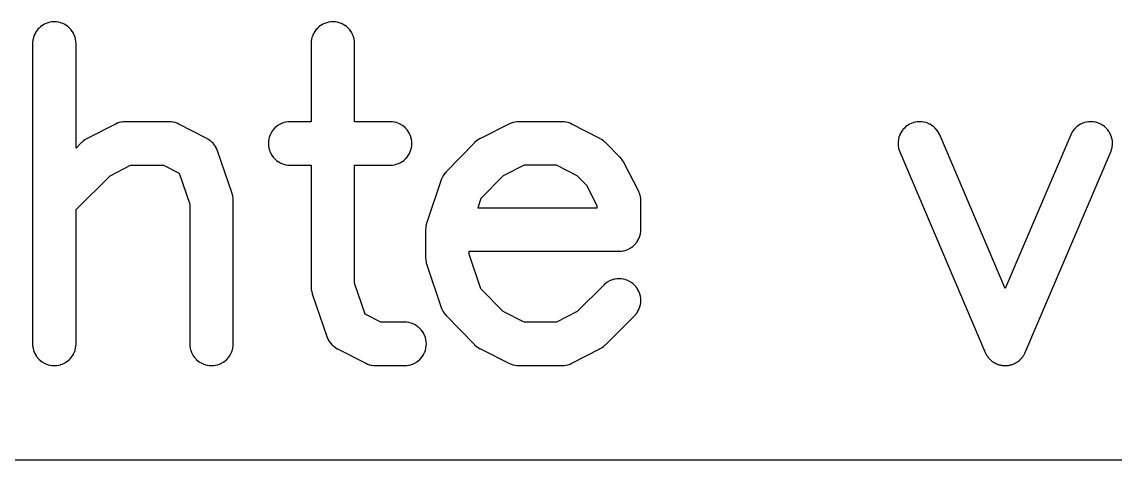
# Model space of a CAD drawing. Header units: inches. Extents: x -0.5 to 10, y -2.4 to 3.9.
# Drawn here: x 3.359 to 3.5023, y -1.9484 to -1.8908 of the extents above; entities that cross this region are included whole.
import ezdxf

# ---------------------------------------------------------------- set-up
doc = ezdxf.new("R2010")
doc.units = ezdxf.units.IN

msp = doc.modelspace()

# ---------------------------------------------------------------- linework, layer by layer
for points in [[(3.36615, -1.93311), (3.36615, -1.93311), (3.36615, -1.9331), (3.36615, -1.915481), (3.370599, -1.911031), (3.373289, -1.90965), (3.377611, -1.90965), (3.379672, -1.910708), (3.38105, -1.91477), (3.38105, -1.9331), (3.38105, -1.93311), (3.381051, -1.933125), (3.381062, -1.933355), (3.381064, -1.933381), (3.381067, -1.933404), (3.381101, -1.933632), (3.381104, -1.933655), (3.38111, -1.93368), (3.381166, -1.933904), (3.381173, -1.93393), (3.38118, -1.933951), (3.381258, -1.934168), (3.381267, -1.934192), (3.381277, -1.934213), (3.381375, -1.934422), (3.381387, -1.934444), (3.381399, -1.934465), (3.381517, -1.934663), (3.381532, -1.934686), (3.381544, -1.934703), (3.381682, -1.934889), (3.381698, -1.93491), (3.381713, -1.934927), (3.381868, -1.935097), (3.381885, -1.935115), (3.381903, -1.935132), (3.382073, -1.935287), (3.38209, -1.935302), (3.382111, -1.935318), (3.382297, -1.935456), (3.382314, -1.935468), (3.382337, -1.935483), (3.382535, -1.935601), (3.382556, -1.935613), (3.382578, -1.935625), (3.382787, -1.935723), (3.382808, -1.935733), (3.382832, -1.935742), (3.383049, -1.93582), (3.38307, -1.935827), (3.383096, -1.935834), (3.38332, -1.93589), (3.383345, -1.935896), (3.383368, -1.935899), (3.383596, -1.935933), (3.383619, -1.935936), (3.383645, -1.935938), (3.383875, -1.935949), (3.3839, -1.93595), (3.383925, -1.935949), (3.384155, -1.935938), (3.384181, -1.935936), (3.384204, -1.935933), (3.384432, -1.935899), (3.384455, -1.935896), (3.38448, -1.93589), (3.384704, -1.935834), (3.38473, -1.935827), (3.384751, -1.93582), (3.384968, -1.935742), (3.384992, -1.935733), (3.385013, -1.935723), (3.385222, -1.935625), (3.385244, -1.935613), (3.385265, -1.935601), (3.385463, -1.935483), (3.385486, -1.935468), (3.385503, -1.935456), (3.385689, -1.935318), (3.38571, -1.935302), (3.385727, -1.935287), (3.385897, -1.935132), (3.385915, -1.935115), (3.385932, -1.935097), (3.386087, -1.934927), (3.386102, -1.93491), (3.386118, -1.934889), (3.386256, -1.934703), (3.386268, -1.934686), (3.386283, -1.934663), (3.386401, -1.934465), (3.386413, -1.934444), (3.386425, -1.934422), (3.386523, -1.934213), (3.386533, -1.934192), (3.386542, -1.934168), (3.38662, -1.933951), (3.386627, -1.93393), (3.386634, -1.933904), (3.38669, -1.93368), (3.386696, -1.933655), (3.386699, -1.933632), (3.386733, -1.933404), (3.386736, -1.933381), (3.386738, -1.933355), (3.386749, -1.933125), (3.38675, -1.93311), (3.38675, -1.9331), (3.38675, -1.9143), (3.38675, -1.914291), (3.386749, -1.914273), (3.386735, -1.914017), (3.386733, -1.91399), (3.386733, -1.91399), (3.386729, -1.913963), (3.386688, -1.91371), (3.386682, -1.913681), (3.386682, -1.913681), (3.386676, -1.913657), (3.386607, -1.91341), (3.386603, -1.913398), (3.386599, -1.913384), (3.384699, -1.907784), (3.384693, -1.907768), (3.384691, -1.907762), (3.384608, -1.907552), (3.384597, -1.907526), (3.384588, -1.907508), (3.384486, -1.907306), (3.384473, -1.907283), (3.384462, -1.907265), (3.38434, -1.907074), (3.384327, -1.907055), (3.384312, -1.907035), (3.384173, -1.906857), (3.384158, -1.906838), (3.384142, -1.906821), (3.383986, -1.906657), (3.383972, -1.906643), (3.383952, -1.906624), (3.383781, -1.906476), (3.383766, -1.906463), (3.383743, -1.906446), (3.383559, -1.906315), (3.383539, -1.906301), (3.383519, -1.906289), (3.383323, -1.906176), (3.383314, -1.906171), (3.383302, -1.906165), (3.379602, -1.904265), (3.379584, -1.904256), (3.379581, -1.904254), (3.379378, -1.904162), (3.379358, -1.904154), (3.379334, -1.904145), (3.379123, -1.904072), (3.379097, -1.904064), (3.379077, -1.904059), (3.378861, -1.904006), (3.378838, -1.904001), (3.378814, -1.903997), (3.378594, -1.903966), (3.37857, -1.903963), (3.378546, -1.903961), (3.378324, -1.903951), (3.378311, -1.90395), (3.3783, -1.90395), (3.3726, -1.90395), (3.372589, -1.90395), (3.372576, -1.903951), (3.372354, -1.903961), (3.37233, -1.903963), (3.372306, -1.903966), (3.372086, -1.903997), (3.372062, -1.904001), (3.372039, -1.904006), (3.371823, -1.904059), (3.371803, -1.904064), (3.371777, -1.904072), (3.371566, -1.904145), (3.371542, -1.904154), (3.371522, -1.904162), (3.371319, -1.904254), (3.371316, -1.904256), (3.371298, -1.904265), (3.367598, -1.906165), (3.367584, -1.906172), (3.367575, -1.906177), (3.367365, -1.906299), (3.367342, -1.906314), (3.367342, -1.906314), (3.367321, -1.906328), (3.367125, -1.906471), (3.367106, -1.906485), (3.367106, -1.906485), (3.367084, -1.906504), (3.366904, -1.906667), (3.3669, -1.906671), (3.366885, -1.906685), (3.36615, -1.907419), (3.36615, -1.8937), (3.36615, -1.89369), (3.366149, -1.893675), (3.366138, -1.893445), (3.366136, -1.893419), (3.366133, -1.893396), (3.366099, -1.893168), (3.366096, -1.893145), (3.36609, -1.89312), (3.366034, -1.892896), (3.366027, -1.89287), (3.36602, -1.892849), (3.365942, -1.892632), (3.365933, -1.892608), (3.365923, -1.892587), (3.365825, -1.892378), (3.365813, -1.892356), (3.365801, -1.892335), (3.365683, -1.892137), (3.365668, -1.892114), (3.365656, -1.892097), (3.365518, -1.891911), (3.365502, -1.89189), (3.365487, -1.891873), (3.365332, -1.891703), (3.365315, -1.891685), (3.365297, -1.891668), (3.365127, -1.891513), (3.36511, -1.891498), (3.365089, -1.891482), (3.364903, -1.891344), (3.364886, -1.891332), (3.364863, -1.891317), (3.364665, -1.891199), (3.364644, -1.891187), (3.364622, -1.891175), (3.364413, -1.891077), (3.364392, -1.891067), (3.364368, -1.891058), (3.364151, -1.89098), (3.36413, -1.890973), (3.364104, -1.890966), (3.36388, -1.89091), (3.363855, -1.890904), (3.363832, -1.890901), (3.363604, -1.890867), (3.363581, -1.890864), (3.363555, -1.890862), (3.363325, -1.890851), (3.3633, -1.89085), (3.363275, -1.890851), (3.363045, -1.890862), (3.363019, -1.890864), (3.362996, -1.890867), (3.362768, -1.890901), (3.362745, -1.890904), (3.36272, -1.89091), (3.362496, -1.890966), (3.36247, -1.890973), (3.362449, -1.89098), (3.362232, -1.891058), (3.362208, -1.891067), (3.362187, -1.891077), (3.361978, -1.891175), (3.361956, -1.891187), (3.361935, -1.891199), (3.361737, -1.891317), (3.361714, -1.891332), (3.361697, -1.891344), (3.361511, -1.891482), (3.36149, -1.891498), (3.361473, -1.891513), (3.361303, -1.891668), (3.361285, -1.891685), (3.361268, -1.891703), (3.361113, -1.891873), (3.361098, -1.89189), (3.361082, -1.891911), (3.360944, -1.892097), (3.360932, -1.892114), (3.360917, -1.892137), (3.360799, -1.892335), (3.360787, -1.892356), (3.360775, -1.892378), (3.360677, -1.892587), (3.360667, -1.892608), (3.360658, -1.892632), (3.36058, -1.892849), (3.360573, -1.89287), (3.360566, -1.892896), (3.36051, -1.89312), (3.360504, -1.893145), (3.360501, -1.893168), (3.360467, -1.893396), (3.360464, -1.893419), (3.360462, -1.893445), (3.360451, -1.893675), (3.36045, -1.89369), (3.36045, -1.8937), (3.36045, -1.9331), (3.36045, -1.93311), (3.360451, -1.933125), (3.360462, -1.933355), (3.360464, -1.933381), (3.360467, -1.933404), (3.360501, -1.933632), (3.360504, -1.933655), (3.36051, -1.93368), (3.360566, -1.933904), (3.360573, -1.93393), (3.36058, -1.933951), (3.360658, -1.934168), (3.360667, -1.934192), (3.360677, -1.934213), (3.360775, -1.934422), (3.360787, -1.934444), (3.360799, -1.934465), (3.360917, -1.934663), (3.360932, -1.934686), (3.360944, -1.934703), (3.361082, -1.934889), (3.361098, -1.93491), (3.361113, -1.934927), (3.361268, -1.935097), (3.361285, -1.935115), (3.361303, -1.935132), (3.361473, -1.935287), (3.36149, -1.935302), (3.361511, -1.935318), (3.361697, -1.935456), (3.361714, -1.935468), (3.361737, -1.935483), (3.361935, -1.935601), (3.361956, -1.935613), (3.361978, -1.935625), (3.362187, -1.935723), (3.362208, -1.935733), (3.362232, -1.935742), (3.362449, -1.93582), (3.36247, -1.935827), (3.362496, -1.935834), (3.36272, -1.93589), (3.362745, -1.935896), (3.362768, -1.935899), (3.362996, -1.935933), (3.363019, -1.935936), (3.363045, -1.935938), (3.363275, -1.935949), (3.3633, -1.93595), (3.363325, -1.935949), (3.363555, -1.935938), (3.363581, -1.935936), (3.363604, -1.935933), (3.363832, -1.935899), (3.363855, -1.935896), (3.36388, -1.93589), (3.364104, -1.935834), (3.36413, -1.935827), (3.364151, -1.93582), (3.364368, -1.935742), (3.364392, -1.935733), (3.364413, -1.935723), (3.364622, -1.935625), (3.364644, -1.935613), (3.364665, -1.935601), (3.364863, -1.935483), (3.364886, -1.935468), (3.364903, -1.935456), (3.365089, -1.935318), (3.36511, -1.935302), (3.365127, -1.935287), (3.365297, -1.935132), (3.365315, -1.935115), (3.365332, -1.935097), (3.365487, -1.934927), (3.365502, -1.93491), (3.365518, -1.934889), (3.365656, -1.934703), (3.365668, -1.934686), (3.365683, -1.934663), (3.365801, -1.934465), (3.365813, -1.934444), (3.365825, -1.934422), (3.365923, -1.934213), (3.365933, -1.934192), (3.365942, -1.934168), (3.36602, -1.933951), (3.366027, -1.93393), (3.366034, -1.933904), (3.36609, -1.93368), (3.366096, -1.933655), (3.366099, -1.933632), (3.366133, -1.933404), (3.366136, -1.933381), (3.366138, -1.933355), (3.366149, -1.933125)], [(3.39695, -1.90965), (3.39695, -1.9256), (3.39695, -1.925609), (3.396951, -1.925627), (3.396965, -1.925883), (3.396967, -1.92591), (3.396967, -1.92591), (3.396971, -1.925937), (3.397012, -1.92619), (3.397018, -1.926219), (3.397018, -1.926219), (3.397024, -1.926243), (3.397093, -1.92649), (3.397097, -1.926502), (3.397101, -1.926516), (3.399001, -1.932116), (3.399007, -1.932132), (3.399009, -1.932138), (3.399092, -1.932348), (3.399103, -1.932374), (3.399112, -1.932392), (3.399214, -1.932594), (3.399227, -1.932617), (3.399238, -1.932635), (3.39936, -1.932826), (3.399373, -1.932845), (3.399388, -1.932865), (3.399527, -1.933043), (3.399542, -1.933062), (3.399558, -1.933079), (3.399714, -1.933243), (3.399728, -1.933257), (3.399748, -1.933276), (3.399919, -1.933424), (3.399934, -1.933437), (3.399957, -1.933454), (3.400141, -1.933585), (3.400161, -1.933599), (3.400181, -1.933611), (3.400377, -1.933724), (3.400386, -1.933729), (3.400398, -1.933735), (3.404098, -1.935635), (3.404116, -1.935644), (3.404119, -1.935646), (3.404322, -1.935738), (3.404342, -1.935746), (3.404366, -1.935755), (3.404577, -1.935828), (3.404603, -1.935836), (3.404623, -1.935841), (3.404839, -1.935894), (3.404862, -1.935899), (3.404886, -1.935903), (3.405106, -1.935934), (3.40513, -1.935937), (3.405154, -1.935939), (3.405376, -1.935949), (3.405389, -1.93595), (3.4054, -1.93595), (3.4092, -1.93595), (3.40921, -1.93595), (3.409225, -1.935949), (3.409455, -1.935938), (3.409481, -1.935936), (3.409504, -1.935933), (3.409732, -1.935899), (3.409755, -1.935896), (3.40978, -1.93589), (3.410004, -1.935834), (3.41003, -1.935827), (3.410051, -1.93582), (3.410268, -1.935742), (3.410292, -1.935733), (3.410313, -1.935723), (3.410522, -1.935625), (3.410544, -1.935613), (3.410565, -1.935601), (3.410763, -1.935483), (3.410786, -1.935468), (3.410803, -1.935456), (3.410989, -1.935318), (3.41101, -1.935302), (3.411027, -1.935287), (3.411197, -1.935132), (3.411215, -1.935115), (3.411232, -1.935097), (3.411387, -1.934927), (3.411402, -1.93491), (3.411418, -1.934889), (3.411556, -1.934703), (3.411568, -1.934686), (3.411583, -1.934663), (3.411701, -1.934465), (3.411713, -1.934444), (3.411725, -1.934422), (3.411823, -1.934213), (3.411833, -1.934192), (3.411842, -1.934168), (3.41192, -1.933951), (3.411927, -1.93393), (3.411934, -1.933904), (3.41199, -1.93368), (3.411996, -1.933655), (3.411999, -1.933632), (3.412033, -1.933404), (3.412036, -1.933381), (3.412038, -1.933355), (3.412049, -1.933125), (3.41205, -1.9331), (3.412049, -1.933075), (3.412038, -1.932845), (3.412036, -1.932819), (3.412033, -1.932796), (3.411999, -1.932568), (3.411996, -1.932545), (3.41199, -1.93252), (3.411934, -1.932296), (3.411927, -1.93227), (3.41192, -1.932249), (3.411842, -1.932032), (3.411833, -1.932008), (3.411823, -1.931987), (3.411725, -1.931778), (3.411713, -1.931756), (3.411701, -1.931735), (3.411583, -1.931537), (3.411568, -1.931514), (3.411556, -1.931497), (3.411418, -1.931311), (3.411402, -1.93129), (3.411387, -1.931273), (3.411232, -1.931103), (3.411215, -1.931085), (3.411197, -1.931068), (3.411027, -1.930913), (3.41101, -1.930898), (3.410989, -1.930882), (3.410803, -1.930744), (3.410786, -1.930732), (3.410763, -1.930717), (3.410565, -1.930599), (3.410544, -1.930587), (3.410522, -1.930575), (3.410313, -1.930477), (3.410292, -1.930467), (3.410268, -1.930458), (3.410051, -1.93038), (3.41003, -1.930373), (3.410004, -1.930366), (3.40978, -1.93031), (3.409755, -1.930304), (3.409732, -1.930301), (3.409504, -1.930267), (3.409481, -1.930264), (3.409455, -1.930262), (3.409225, -1.930251), (3.40921, -1.93025), (3.4092, -1.93025), (3.406089, -1.93025), (3.404028, -1.929192), (3.40265, -1.92513), (3.40265, -1.90965), (3.4073, -1.90965), (3.40731, -1.90965), (3.407325, -1.909649), (3.407555, -1.909638), (3.407581, -1.909636), (3.407604, -1.909633), (3.407832, -1.909599), (3.407855, -1.909596), (3.40788, -1.90959), (3.408104, -1.909534), (3.40813, -1.909527), (3.408151, -1.90952), (3.408368, -1.909442), (3.408392, -1.909433), (3.408413, -1.909423), (3.408622, -1.909325), (3.408644, -1.909313), (3.408665, -1.909301), (3.408863, -1.909183), (3.408886, -1.909168), (3.408903, -1.909156), (3.409089, -1.909018), (3.40911, -1.909002), (3.409127, -1.908987), (3.409297, -1.908832), (3.409315, -1.908815), (3.409332, -1.908797), (3.409487, -1.908627), (3.409502, -1.90861), (3.409518, -1.908589), (3.409656, -1.908403), (3.409668, -1.908386), (3.409683, -1.908363), (3.409801, -1.908165), (3.409813, -1.908144), (3.409825, -1.908122), (3.409923, -1.907913), (3.409933, -1.907892), (3.409942, -1.907868), (3.41002, -1.907651), (3.410027, -1.90763), (3.410034, -1.907604), (3.41009, -1.90738), (3.410096, -1.907355), (3.410099, -1.907332), (3.410133, -1.907104), (3.410136, -1.907081), (3.410138, -1.907055), (3.410149, -1.906825), (3.41015, -1.9068), (3.410149, -1.906775), (3.410138, -1.906545), (3.410136, -1.906519), (3.410133, -1.906496), (3.410099, -1.906268), (3.410096, -1.906245), (3.41009, -1.90622), (3.410034, -1.905996), (3.410027, -1.90597), (3.41002, -1.905949), (3.409942, -1.905732), (3.409933, -1.905708), (3.409923, -1.905687), (3.409825, -1.905478), (3.409813, -1.905456), (3.409801, -1.905435), (3.409683, -1.905237), (3.409668, -1.905214), (3.409656, -1.905197), (3.409518, -1.905011), (3.409502, -1.90499), (3.409487, -1.904973), (3.409332, -1.904803), (3.409315, -1.904785), (3.409297, -1.904768), (3.409127, -1.904613), (3.40911, -1.904598), (3.409089, -1.904582), (3.408903, -1.904444), (3.408886, -1.904432), (3.408863, -1.904417), (3.408665, -1.904299), (3.408644, -1.904287), (3.408622, -1.904275), (3.408413, -1.904177), (3.408392, -1.904167), (3.408368, -1.904158), (3.408151, -1.90408), (3.40813, -1.904073), (3.408104, -1.904066), (3.40788, -1.90401), (3.407855, -1.904004), (3.407832, -1.904001), (3.407604, -1.903967), (3.407581, -1.903964), (3.407555, -1.903962), (3.407325, -1.903951), (3.40731, -1.90395), (3.4073, -1.90395), (3.40265, -1.90395), (3.40265, -1.8937), (3.40265, -1.89369), (3.402649, -1.893675), (3.402638, -1.893445), (3.402636, -1.893419), (3.402633, -1.893396), (3.402599, -1.893168), (3.402596, -1.893145), (3.40259, -1.89312), (3.402534, -1.892896), (3.402527, -1.89287), (3.40252, -1.892849), (3.402442, -1.892632), (3.402433, -1.892608), (3.402423, -1.892587), (3.402325, -1.892378), (3.402313, -1.892356), (3.402301, -1.892335), (3.402183, -1.892137), (3.402168, -1.892114), (3.402156, -1.892097), (3.402018, -1.891911), (3.402002, -1.89189), (3.401987, -1.891873), (3.401832, -1.891703), (3.401815, -1.891685), (3.401797, -1.891668), (3.401627, -1.891513), (3.40161, -1.891498), (3.401589, -1.891482), (3.401403, -1.891344), (3.401386, -1.891332), (3.401363, -1.891317), (3.401165, -1.891199), (3.401144, -1.891187), (3.401122, -1.891175), (3.400913, -1.891077), (3.400892, -1.891067), (3.400868, -1.891058), (3.400651, -1.89098), (3.40063, -1.890973), (3.400604, -1.890966), (3.40038, -1.89091), (3.400355, -1.890904), (3.400332, -1.890901), (3.400104, -1.890867), (3.400081, -1.890864), (3.400055, -1.890862), (3.399825, -1.890851), (3.3998, -1.89085), (3.399775, -1.890851), (3.399545, -1.890862), (3.399519, -1.890864), (3.399496, -1.890867), (3.399268, -1.890901), (3.399245, -1.890904), (3.39922, -1.89091), (3.398996, -1.890966), (3.39897, -1.890973), (3.398949, -1.89098), (3.398732, -1.891058), (3.398708, -1.891067), (3.398687, -1.891077), (3.398478, -1.891175), (3.398456, -1.891187), (3.398435, -1.891199), (3.398237, -1.891317), (3.398214, -1.891332), (3.398197, -1.891344), (3.398011, -1.891482), (3.39799, -1.891498), (3.397973, -1.891513), (3.397803, -1.891668), (3.397785, -1.891685), (3.397768, -1.891703), (3.397613, -1.891873), (3.397598, -1.89189), (3.397582, -1.891911), (3.397444, -1.892097), (3.397432, -1.892114), (3.397417, -1.892137), (3.397299, -1.892335), (3.397287, -1.892356), (3.397275, -1.892378), (3.397177, -1.892587), (3.397167, -1.892608), (3.397158, -1.892632), (3.39708, -1.892849), (3.397073, -1.89287), (3.397066, -1.892896), (3.39701, -1.89312), (3.397004, -1.893145), (3.397001, -1.893168), (3.396967, -1.893396), (3.396964, -1.893419), (3.396962, -1.893445), (3.396951, -1.893675), (3.39695, -1.89369), (3.39695, -1.8937), (3.39695, -1.90395), (3.3942, -1.90395), (3.39419, -1.90395), (3.394175, -1.903951), (3.393945, -1.903962), (3.393919, -1.903964), (3.393896, -1.903967), (3.393668, -1.904001), (3.393645, -1.904004), (3.39362, -1.90401), (3.393396, -1.904066), (3.39337, -1.904073), (3.393349, -1.90408), (3.393132, -1.904158), (3.393108, -1.904167), (3.393087, -1.904177), (3.392878, -1.904275), (3.392856, -1.904287), (3.392835, -1.904299), (3.392637, -1.904417), (3.392614, -1.904432), (3.392597, -1.904444), (3.392411, -1.904582), (3.39239, -1.904598), (3.392373, -1.904613), (3.392203, -1.904768), (3.392185, -1.904785), (3.392168, -1.904803), (3.392013, -1.904973), (3.391998, -1.90499), (3.391982, -1.905011), (3.391844, -1.905197), (3.391832, -1.905214), (3.391817, -1.905237), (3.391699, -1.905435), (3.391687, -1.905456), (3.391675, -1.905478), (3.391577, -1.905687), (3.391567, -1.905708), (3.391558, -1.905732), (3.39148, -1.905949), (3.391473, -1.90597), (3.391466, -1.905996), (3.39141, -1.90622), (3.391404, -1.906245), (3.391401, -1.906268), (3.391367, -1.906496), (3.391364, -1.906519), (3.391362, -1.906545), (3.391351, -1.906775), (3.39135, -1.9068), (3.391351, -1.906825), (3.391362, -1.907055), (3.391364, -1.907081), (3.391367, -1.907104), (3.391401, -1.907332), (3.391404, -1.907355), (3.39141, -1.90738), (3.391466, -1.907604), (3.391473, -1.90763), (3.39148, -1.907651), (3.391558, -1.907868), (3.391567, -1.907892), (3.391577, -1.907913), (3.391675, -1.908122), (3.391687, -1.908144), (3.391699, -1.908165), (3.391817, -1.908363), (3.391832, -1.908386), (3.391844, -1.908403), (3.391982, -1.908589), (3.391998, -1.90861), (3.392013, -1.908627), (3.392168, -1.908797), (3.392185, -1.908815), (3.392203, -1.908832), (3.392373, -1.908987), (3.39239, -1.909002), (3.392411, -1.909018), (3.392597, -1.909156), (3.392614, -1.909168), (3.392637, -1.909183), (3.392835, -1.909301), (3.392856, -1.909313), (3.392878, -1.909325), (3.393087, -1.909423), (3.393108, -1.909433), (3.393132, -1.909442), (3.393349, -1.90952), (3.39337, -1.909527), (3.393396, -1.909534), (3.39362, -1.90959), (3.393645, -1.909596), (3.393668, -1.909599), (3.393896, -1.909633), (3.393919, -1.909636), (3.393945, -1.909638), (3.394175, -1.909649), (3.39419, -1.90965), (3.3942, -1.90965)], [(3.41195, -1.91809), (3.41195, -1.91809), (3.41195, -1.9181), (3.41195, -1.9218), (3.41195, -1.921809), (3.411951, -1.921827), (3.411965, -1.922083), (3.411967, -1.92211), (3.411967, -1.92211), (3.411971, -1.922137), (3.412012, -1.92239), (3.412018, -1.922419), (3.412018, -1.922419), (3.412024, -1.922443), (3.412093, -1.92269), (3.412097, -1.922702), (3.412101, -1.922716), (3.414001, -1.928316), (3.414007, -1.928333), (3.414009, -1.928337), (3.414085, -1.928531), (3.414094, -1.928553), (3.414103, -1.928572), (3.414196, -1.928759), (3.414206, -1.928779), (3.414217, -1.928798), (3.414326, -1.928977), (3.414337, -1.928994), (3.414351, -1.929013), (3.414476, -1.929181), (3.414489, -1.929198), (3.414504, -1.929216), (3.414643, -1.929372), (3.414652, -1.929381), (3.414658, -1.929388), (3.418358, -1.933188), (3.418367, -1.933197), (3.418378, -1.933208), (3.418571, -1.933385), (3.418591, -1.933402), (3.418591, -1.933402), (3.418614, -1.933421), (3.418826, -1.933575), (3.418847, -1.93359), (3.418847, -1.93359), (3.418873, -1.933606), (3.419101, -1.933736), (3.419115, -1.933744), (3.419125, -1.933749), (3.422925, -1.935649), (3.422934, -1.935653), (3.422946, -1.935659), (3.423146, -1.935747), (3.423164, -1.935755), (3.423189, -1.935764), (3.423395, -1.935834), (3.423414, -1.93584), (3.42344, -1.935846), (3.423652, -1.935896), (3.423675, -1.935901), (3.423697, -1.935905), (3.423913, -1.935935), (3.423934, -1.935938), (3.423959, -1.935939), (3.424177, -1.935949), (3.424189, -1.93595), (3.4242, -1.93595), (3.4298, -1.93595), (3.429811, -1.93595), (3.429824, -1.935949), (3.430046, -1.935939), (3.43007, -1.935937), (3.430094, -1.935934), (3.430314, -1.935903), (3.430338, -1.935899), (3.430361, -1.935894), (3.430577, -1.935841), (3.430597, -1.935836), (3.430623, -1.935828), (3.430834, -1.935755), (3.430858, -1.935746), (3.430878, -1.935738), (3.431081, -1.935646), (3.431084, -1.935644), (3.431102, -1.935635), (3.434802, -1.933735), (3.434816, -1.933728), (3.434825, -1.933723), (3.435035, -1.933601), (3.435058, -1.933586), (3.435058, -1.933586), (3.435079, -1.933572), (3.435275, -1.933429), (3.435294, -1.933415), (3.435294, -1.933415), (3.435316, -1.933396), (3.435496, -1.933233), (3.4355, -1.933229), (3.435515, -1.933215), (3.439315, -1.929415), (3.439325, -1.929405), (3.439332, -1.929397), (3.439487, -1.929227), (3.439502, -1.92921), (3.439518, -1.929189), (3.439656, -1.929003), (3.439668, -1.928986), (3.439683, -1.928963), (3.439801, -1.928765), (3.439813, -1.928744), (3.439825, -1.928722), (3.439923, -1.928513), (3.439933, -1.928492), (3.439942, -1.928468), (3.44002, -1.928251), (3.440027, -1.92823), (3.440034, -1.928204), (3.44009, -1.92798), (3.440096, -1.927955), (3.440099, -1.927932), (3.440133, -1.927704), (3.440136, -1.927681), (3.440138, -1.927655), (3.440149, -1.927425), (3.44015, -1.9274), (3.440149, -1.927375), (3.440138, -1.927145), (3.440136, -1.927119), (3.440133, -1.927096), (3.440099, -1.926868), (3.440096, -1.926845), (3.44009, -1.92682), (3.440034, -1.926596), (3.440027, -1.92657), (3.44002, -1.926549), (3.439942, -1.926332), (3.439933, -1.926308), (3.439923, -1.926287), (3.439825, -1.926078), (3.439813, -1.926056), (3.439801, -1.926035), (3.439683, -1.925837), (3.439668, -1.925814), (3.439656, -1.925797), (3.439518, -1.925611), (3.439502, -1.92559), (3.439487, -1.925573), (3.439332, -1.925403), (3.439315, -1.925385), (3.439297, -1.925368), (3.439127, -1.925213), (3.43911, -1.925198), (3.439089, -1.925182), (3.438903, -1.925044), (3.438886, -1.925032), (3.438863, -1.925017), (3.438665, -1.924899), (3.438644, -1.924887), (3.438622, -1.924875), (3.438413, -1.924777), (3.438392, -1.924767), (3.438368, -1.924758), (3.438151, -1.92468), (3.43813, -1.924673), (3.438104, -1.924666), (3.43788, -1.92461), (3.437855, -1.924604), (3.437832, -1.924601), (3.437604, -1.924567), (3.437581, -1.924564), (3.437555, -1.924562), (3.437325, -1.924551), (3.4373, -1.92455), (3.437275, -1.924551), (3.437045, -1.924562), (3.437019, -1.924564), (3.436996, -1.924567), (3.436768, -1.924601), (3.436745, -1.924604), (3.43672, -1.92461), (3.436496, -1.924666), (3.43647, -1.924673), (3.436449, -1.92468), (3.436232, -1.924758), (3.436208, -1.924767), (3.436187, -1.924777), (3.435978, -1.924875), (3.435956, -1.924887), (3.435935, -1.924899), (3.435737, -1.925017), (3.435714, -1.925032), (3.435697, -1.925044), (3.435511, -1.925182), (3.43549, -1.925198), (3.435473, -1.925213), (3.435303, -1.925368), (3.435295, -1.925375), (3.435285, -1.925385), (3.431801, -1.928869), (3.429111, -1.93025), (3.424873, -1.93025), (3.422106, -1.928866), (3.419192, -1.925874), (3.41765, -1.92133), (3.41765, -1.92095), (3.4373, -1.92095), (3.43731, -1.92095), (3.437325, -1.920949), (3.437555, -1.920938), (3.437581, -1.920936), (3.437604, -1.920933), (3.437832, -1.920899), (3.437855, -1.920896), (3.43788, -1.92089), (3.438104, -1.920834), (3.43813, -1.920827), (3.438151, -1.92082), (3.438368, -1.920742), (3.438392, -1.920733), (3.438413, -1.920723), (3.438622, -1.920625), (3.438644, -1.920613), (3.438665, -1.920601), (3.438863, -1.920483), (3.438886, -1.920468), (3.438903, -1.920456), (3.439089, -1.920318), (3.43911, -1.920302), (3.439127, -1.920287), (3.439297, -1.920132), (3.439315, -1.920115), (3.439332, -1.920097), (3.439487, -1.919927), (3.439502, -1.91991), (3.439518, -1.919889), (3.439656, -1.919703), (3.439668, -1.919686), (3.439683, -1.919663), (3.439801, -1.919465), (3.439813, -1.919444), (3.439825, -1.919422), (3.439923, -1.919213), (3.439933, -1.919192), (3.439942, -1.919168), (3.44002, -1.918951), (3.440027, -1.91893), (3.440034, -1.918904), (3.44009, -1.91868), (3.440096, -1.918655), (3.440099, -1.918632), (3.440133, -1.918404), (3.440136, -1.918381), (3.440138, -1.918355), (3.440149, -1.918125), (3.44015, -1.91811), (3.44015, -1.9181), (3.44015, -1.9143), (3.44015, -1.914289), (3.440149, -1.914276), (3.440139, -1.914054), (3.440137, -1.91403), (3.440134, -1.914006), (3.440103, -1.913786), (3.440099, -1.913762), (3.440094, -1.913739), (3.440041, -1.913523), (3.440036, -1.913503), (3.440028, -1.913477), (3.439955, -1.913266), (3.439946, -1.913242), (3.439938, -1.913222), (3.439846, -1.913019), (3.439844, -1.913016), (3.439835, -1.912998), (3.437935, -1.909298), (3.437928, -1.909284), (3.437923, -1.909275), (3.437801, -1.909065), (3.437786, -1.909042), (3.437786, -1.909042), (3.437772, -1.909021), (3.437629, -1.908825), (3.437615, -1.908806), (3.437615, -1.908806), (3.437596, -1.908784), (3.437433, -1.908604), (3.437429, -1.9086), (3.437415, -1.908585), (3.435515, -1.906685), (3.4355, -1.906671), (3.435496, -1.906667), (3.435316, -1.906504), (3.435294, -1.906485), (3.435294, -1.906485), (3.435275, -1.906471), (3.435079, -1.906328), (3.435058, -1.906314), (3.435058, -1.906314), (3.435035, -1.906299), (3.434825, -1.906177), (3.434816, -1.906172), (3.434802, -1.906165), (3.431102, -1.904265), (3.431084, -1.904256), (3.431081, -1.904254), (3.430878, -1.904162), (3.430858, -1.904154), (3.430834, -1.904145), (3.430623, -1.904072), (3.430597, -1.904064), (3.430577, -1.904059), (3.430361, -1.904006), (3.430338, -1.904001), (3.430314, -1.903997), (3.430094, -1.903966), (3.43007, -1.903963), (3.430046, -1.903961), (3.429824, -1.903951), (3.429811, -1.90395), (3.4298, -1.90395), (3.4242, -1.90395), (3.424189, -1.90395), (3.424177, -1.903951), (3.423959, -1.903961), (3.423934, -1.903962), (3.423913, -1.903965), (3.423697, -1.903995), (3.423675, -1.903999), (3.423652, -1.904004), (3.42344, -1.904054), (3.423414, -1.90406), (3.423395, -1.904066), (3.423189, -1.904136), (3.423164, -1.904145), (3.423146, -1.904153), (3.422946, -1.904241), (3.422934, -1.904247), (3.422925, -1.904251), (3.419125, -1.906151), (3.419115, -1.906156), (3.419101, -1.906164), (3.418873, -1.906294), (3.418847, -1.90631), (3.418847, -1.90631), (3.418826, -1.906325), (3.418614, -1.906479), (3.418591, -1.906498), (3.418591, -1.906498), (3.418571, -1.906515), (3.418378, -1.906692), (3.418367, -1.906703), (3.418358, -1.906712), (3.414658, -1.910512), (3.414652, -1.910519), (3.414643, -1.910528), (3.414504, -1.910684), (3.414489, -1.910702), (3.414476, -1.910719), (3.414351, -1.910887), (3.414337, -1.910906), (3.414326, -1.910923), (3.414217, -1.911102), (3.414206, -1.911121), (3.414196, -1.911141), (3.414103, -1.911328), (3.414094, -1.911347), (3.414085, -1.911369), (3.414009, -1.911563), (3.414007, -1.911567), (3.414001, -1.911584), (3.412101, -1.917184), (3.412097, -1.917198), (3.412093, -1.91721), (3.412088, -1.917227), (3.41208, -1.917249), (3.412073, -1.91727), (3.412066, -1.917296), (3.412042, -1.917394), (3.412024, -1.917457), (3.412018, -1.917481), (3.412018, -1.917481), (3.412012, -1.91751), (3.412012, -1.917514), (3.41201, -1.91752), (3.412004, -1.917545), (3.412001, -1.917568), (3.411981, -1.917699), (3.411971, -1.917763), (3.411967, -1.91779), (3.411967, -1.91779), (3.411966, -1.917804), (3.411964, -1.917819), (3.411962, -1.917845), (3.411951, -1.918075)], [(3.485326, -1.934317), (3.485363, -1.934397), (3.485373, -1.934417), (3.485385, -1.93444), (3.485387, -1.934443), (3.485389, -1.934446), (3.4854, -1.934468), (3.485412, -1.93449), (3.485458, -1.934564), (3.485502, -1.934639), (3.485516, -1.934661), (3.485529, -1.93468), (3.485531, -1.934683), (3.485533, -1.934686), (3.485545, -1.934706), (3.48556, -1.934727), (3.485613, -1.934796), (3.485664, -1.934867), (3.485679, -1.934886), (3.485695, -1.934905), (3.485697, -1.934908), (3.4857, -1.934911), (3.485715, -1.93493), (3.485731, -1.934948), (3.48579, -1.935012), (3.485848, -1.935077), (3.485866, -1.935096), (3.485883, -1.935112), (3.485885, -1.935115), (3.485888, -1.935117), (3.485904, -1.935134), (3.485923, -1.935152), (3.485988, -1.93521), (3.486052, -1.935269), (3.48607, -1.935285), (3.486089, -1.9353), (3.486092, -1.935303), (3.486095, -1.935305), (3.486114, -1.935321), (3.486133, -1.935336), (3.486204, -1.935387), (3.486273, -1.93544), (3.486294, -1.935455), (3.486314, -1.935467), (3.486317, -1.935469), (3.48632, -1.935471), (3.486339, -1.935484), (3.486361, -1.935498), (3.486436, -1.935542), (3.48651, -1.935588), (3.486532, -1.9356), (3.486554, -1.935611), (3.486557, -1.935613), (3.48656, -1.935615), (3.486583, -1.935627), (3.486603, -1.935637), (3.486683, -1.935674), (3.486761, -1.935712), (3.486785, -1.935723), (3.486806, -1.935731), (3.48681, -1.935732), (3.486813, -1.935734), (3.486838, -1.935745), (3.486858, -1.935752), (3.486941, -1.935781), (3.487023, -1.935811), (3.487042, -1.935818), (3.487069, -1.935826), (3.487073, -1.935827), (3.487076, -1.935828), (3.487102, -1.935836), (3.487123, -1.935842), (3.487208, -1.935862), (3.487292, -1.935884), (3.487317, -1.93589), (3.48734, -1.935894), (3.487344, -1.935895), (3.487348, -1.935895), (3.487372, -1.935901), (3.487396, -1.935905), (3.487482, -1.935916), (3.487568, -1.93593), (3.487596, -1.935934), (3.487617, -1.935935), (3.487621, -1.935936), (3.487624, -1.935936), (3.487647, -1.935939), (3.487673, -1.93594), (3.48776, -1.935944), (3.487847, -1.935949), (3.487872, -1.93595), (3.487896, -1.93595), (3.4879, -1.935949), (3.487904, -1.93595), (3.487928, -1.93595), (3.487953, -1.935949), (3.48804, -1.935944), (3.488127, -1.93594), (3.488153, -1.935939), (3.488176, -1.935936), (3.488179, -1.935936), (3.488183, -1.935935), (3.488204, -1.935934), (3.488232, -1.93593), (3.488318, -1.935916), (3.488404, -1.935905), (3.488428, -1.935901), (3.488452, -1.935895), (3.488456, -1.935895), (3.48846, -1.935894), (3.488483, -1.93589), (3.488508, -1.935884), (3.488592, -1.935862), (3.488677, -1.935842), (3.488698, -1.935836), (3.488724, -1.935828), (3.488727, -1.935827), (3.488731, -1.935826), (3.488758, -1.935818), (3.488777, -1.935811), (3.488859, -1.935781), (3.488942, -1.935752), (3.488962, -1.935745), (3.488987, -1.935734), (3.48899, -1.935732), (3.488994, -1.935731), (3.489015, -1.935723), (3.489039, -1.935712), (3.489117, -1.935674), (3.489197, -1.935637), (3.489217, -1.935627), (3.48924, -1.935615), (3.489243, -1.935613), (3.489246, -1.935611), (3.489268, -1.9356), (3.48929, -1.935588), (3.489364, -1.935542), (3.489439, -1.935498), (3.489461, -1.935484), (3.48948, -1.935471), (3.489483, -1.935469), (3.489486, -1.935467), (3.489506, -1.935455), (3.489527, -1.93544), (3.489596, -1.935387), (3.489667, -1.935336), (3.489686, -1.935321), (3.489705, -1.935305), (3.489708, -1.935303), (3.489711, -1.9353), (3.48973, -1.935285), (3.489748, -1.935269), (3.489812, -1.93521), (3.489877, -1.935152), (3.489896, -1.935134), (3.489912, -1.935117), (3.489915, -1.935115), (3.489917, -1.935112), (3.489934, -1.935096), (3.489952, -1.935077), (3.49001, -1.935012), (3.490069, -1.934948), (3.490085, -1.93493), (3.4901, -1.934911), (3.490103, -1.934908), (3.490105, -1.934905), (3.490121, -1.934886), (3.490136, -1.934867), (3.490187, -1.934796), (3.49024, -1.934727), (3.490255, -1.934706), (3.490267, -1.934686), (3.490269, -1.934683), (3.490271, -1.93468), (3.490284, -1.934661), (3.490298, -1.934639), (3.490342, -1.934564), (3.490388, -1.93449), (3.4904, -1.934468), (3.490411, -1.934446), (3.490413, -1.934443), (3.490415, -1.93444), (3.490427, -1.934417), (3.490437, -1.934397), (3.490474, -1.934317), (3.490512, -1.934239), (3.490517, -1.934228), (3.490522, -1.934217), (3.501722, -1.907917), (3.501728, -1.907903), (3.501731, -1.907894), (3.501811, -1.907677), (3.501818, -1.907658), (3.501826, -1.907631), (3.501884, -1.907408), (3.50189, -1.907383), (3.501894, -1.90736), (3.50193, -1.907132), (3.501934, -1.907104), (3.501935, -1.907083), (3.501949, -1.906853), (3.50195, -1.906828), (3.50195, -1.906804), (3.50194, -1.906573), (3.501939, -1.906547), (3.501936, -1.906524), (3.501905, -1.906296), (3.501901, -1.906272), (3.501895, -1.906248), (3.501842, -1.906023), (3.501836, -1.906002), (3.501828, -1.905976), (3.501752, -1.905758), (3.501745, -1.905738), (3.501734, -1.905713), (3.501637, -1.905503), (3.501627, -1.905483), (3.501615, -1.90546), (3.501498, -1.905261), (3.501484, -1.905239), (3.501471, -1.90522), (3.501336, -1.905033), (3.501321, -1.905014), (3.501305, -1.904995), (3.501152, -1.904823), (3.501134, -1.904804), (3.501117, -1.904788), (3.500948, -1.904631), (3.50093, -1.904615), (3.500911, -1.9046), (3.500727, -1.90446), (3.500706, -1.904445), (3.500686, -1.904433), (3.50049, -1.904312), (3.500468, -1.9043), (3.500446, -1.904289), (3.500239, -1.904188), (3.500215, -1.904177), (3.500194, -1.904169), (3.499977, -1.904089), (3.499958, -1.904082), (3.499931, -1.904074), (3.499708, -1.904016), (3.499683, -1.90401), (3.49966, -1.904006), (3.499432, -1.90397), (3.499404, -1.903966), (3.499383, -1.903965), (3.499153, -1.903951), (3.499128, -1.90395), (3.499104, -1.90395), (3.498873, -1.90396), (3.498847, -1.903961), (3.498824, -1.903964), (3.498596, -1.903995), (3.498572, -1.903999), (3.498548, -1.904005), (3.498323, -1.904058), (3.498302, -1.904064), (3.498276, -1.904072), (3.498058, -1.904148), (3.498038, -1.904155), (3.498013, -1.904166), (3.497803, -1.904263), (3.497783, -1.904273), (3.49776, -1.904285), (3.497561, -1.904402), (3.497539, -1.904416), (3.49752, -1.904429), (3.497333, -1.904564), (3.497314, -1.904579), (3.497295, -1.904595), (3.497123, -1.904748), (3.497104, -1.904766), (3.497088, -1.904783), (3.496931, -1.904952), (3.496915, -1.90497), (3.4969, -1.904989), (3.49676, -1.905173), (3.496745, -1.905194), (3.496733, -1.905214), (3.496612, -1.90541), (3.4966, -1.905432), (3.496589, -1.905454), (3.496488, -1.905661), (3.496483, -1.905672), (3.496478, -1.905683), (3.4879, -1.925826), (3.479322, -1.905683), (3.479317, -1.905672), (3.479312, -1.905661), (3.479211, -1.905454), (3.4792, -1.905432), (3.479188, -1.90541), (3.479067, -1.905214), (3.479055, -1.905194), (3.47904, -1.905173), (3.4789, -1.904989), (3.478885, -1.90497), (3.478869, -1.904952), (3.478712, -1.904783), (3.478696, -1.904766), (3.478677, -1.904748), (3.478505, -1.904595), (3.478486, -1.904579), (3.478467, -1.904564), (3.47828, -1.904429), (3.478261, -1.904416), (3.478239, -1.904402), (3.47804, -1.904285), (3.478017, -1.904273), (3.477997, -1.904263), (3.477787, -1.904166), (3.477762, -1.904155), (3.477742, -1.904148), (3.477524, -1.904072), (3.477498, -1.904064), (3.477477, -1.904058), (3.477252, -1.904005), (3.477228, -1.903999), (3.477204, -1.903995), (3.476976, -1.903964), (3.476953, -1.903961), (3.476927, -1.90396), (3.476696, -1.90395), (3.476672, -1.90395), (3.476647, -1.903951), (3.476417, -1.903965), (3.476396, -1.903966), (3.476368, -1.90397), (3.47614, -1.904006), (3.476117, -1.90401), (3.476092, -1.904016), (3.475869, -1.904074), (3.475842, -1.904082), (3.475823, -1.904089), (3.475606, -1.904169), (3.475585, -1.904177), (3.475561, -1.904188), (3.475354, -1.904289), (3.475332, -1.9043), (3.47531, -1.904312), (3.475114, -1.904433), (3.475094, -1.904445), (3.475073, -1.90446), (3.474889, -1.9046), (3.47487, -1.904615), (3.474852, -1.904631), (3.474683, -1.904788), (3.474666, -1.904804), (3.474648, -1.904823), (3.474495, -1.904995), (3.474479, -1.905014), (3.474464, -1.905033), (3.474329, -1.90522), (3.474316, -1.905239), (3.474302, -1.905261), (3.474185, -1.90546), (3.474173, -1.905483), (3.474163, -1.905503), (3.474066, -1.905713), (3.474055, -1.905738), (3.474048, -1.905758), (3.473972, -1.905976), (3.473964, -1.906002), (3.473958, -1.906023), (3.473905, -1.906248), (3.473899, -1.906272), (3.473895, -1.906296), (3.473864, -1.906524), (3.473861, -1.906547), (3.47386, -1.906573), (3.47385, -1.906804), (3.47385, -1.906828), (3.473851, -1.906853), (3.473865, -1.907083), (3.473866, -1.907104), (3.47387, -1.907132), (3.473906, -1.90736), (3.47391, -1.907383), (3.473916, -1.907408), (3.473974, -1.907631), (3.473982, -1.907658), (3.473989, -1.907677), (3.474069, -1.907894), (3.474072, -1.907903), (3.474078, -1.907917), (3.485278, -1.934217), (3.485283, -1.934228), (3.485288, -1.934239)], [(3.418777, -1.91525), (3.43445, -1.91525), (3.43445, -1.914989), (3.433069, -1.912299), (3.431801, -1.911031), (3.429111, -1.90965), (3.424873, -1.90965), (3.422106, -1.911034), (3.419192, -1.914026)]]:
    msp.add_lwpolyline(points, close=True)
msp.add_lwpolyline([(4.046848, -1.94835), (1.874452, -1.94835)])

doc.saveas('drawing.dxf')
